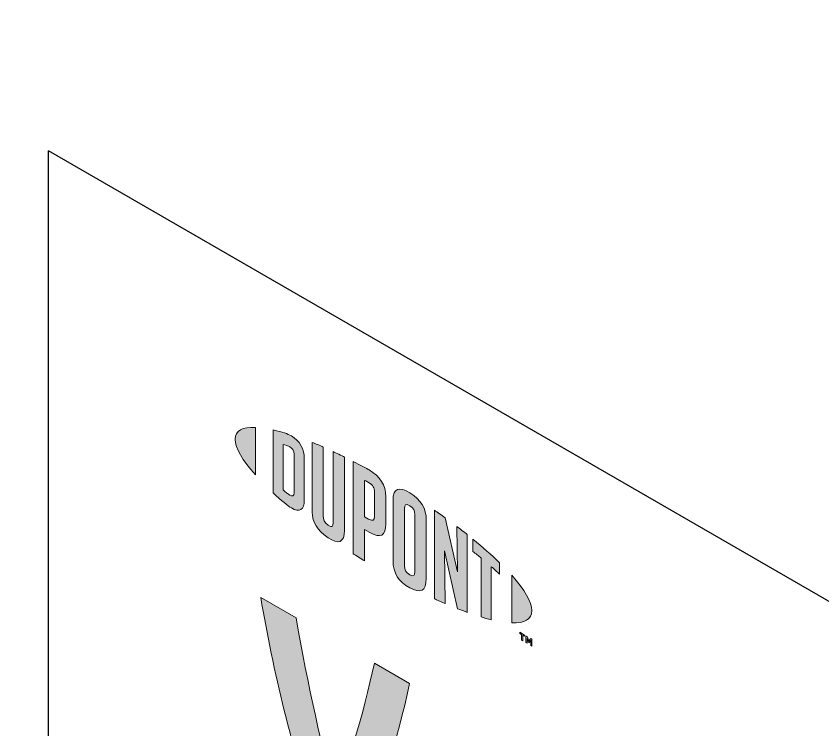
# Model space of a CAD drawing. Extents: x -1140 to 5605, y -816 to 2382.
# Drawn here: x 3660.75 to 3687.32, y 298.48 to 321.99 of the extents above; entities that cross this region are included whole.
import ezdxf

# ---------------------------------------------------------------- set-up
doc = ezdxf.new("R2010")
doc.units = 0
doc.header["$MEASUREMENT"] = 0
for name, color, linetype, lineweight in [('.ATI-HATCH', 7, 'Continuous', 0), ('G-ANNO-TTLB', 7, 'Continuous', 0), ('TYVEK', 7, 'Continuous', 0)]:
    doc.layers.add(name, color=color, linetype=linetype, lineweight=lineweight)

# ---------------------------------------------------------------- blocks, each defined once
blk = doc.blocks.new('Block_273')
at = {"layer": 'TYVEK', "true_color": 0x18467f, "transparency": 33554687}
h = blk.add_hatch(color=156, dxfattribs=at)
h.dxf.hatch_style = 2
edge = h.paths.add_edge_path()
edge.add_spline(control_points=[(3667.962, 308.053), (3667.962, 307.766), (3668.205, 307.358), (3668.629, 306.882), (3668.629, 306.882), (3668.629, 308.448), (3668.629, 308.448), (3668.205, 308.464), (3667.962, 308.338), (3667.962, 308.053)], knot_values=[0, 0, 0, 0, 1, 1, 1, 2, 2, 2, 3, 3, 3, 3], degree=3, periodic=0)
edge.add_line((3667.962, 308.053), (3667.962, 308.053))
h = blk.add_hatch(color=156, dxfattribs=at)
h.dxf.hatch_style = 2
edge = h.paths.add_edge_path()
edge.add_spline(control_points=[(3669.902, 306.293), (3669.902, 306.173), (3669.84, 306.169), (3669.764, 306.213), (3669.706, 306.247), (3669.615, 306.323), (3669.541, 306.389), (3669.541, 306.389), (3669.541, 307.886), (3669.541, 307.886), (3669.615, 307.866), (3669.706, 307.838), (3669.764, 307.804), (3669.84, 307.761), (3669.902, 307.684), (3669.902, 307.564), (3669.902, 307.564), (3669.902, 306.293), (3669.902, 306.293)], knot_values=[0, 0, 0, 0, 1, 1, 1, 2, 2, 2, 3, 3, 3, 4, 4, 4, 5, 5, 5, 6, 6, 6, 6], degree=3, periodic=0)
edge = h.paths.add_edge_path()
edge.add_spline(control_points=[(3669.814, 308.167), (3669.695, 308.236), (3669.525, 308.294), (3669.215, 308.363), (3669.215, 308.363), (3669.215, 306.287), (3669.215, 306.287), (3669.487, 306.036), (3669.695, 305.861), (3669.814, 305.793), (3670.086, 305.635), (3670.24, 305.738), (3670.24, 306.045), (3670.24, 306.045), (3670.24, 307.423), (3670.24, 307.423), (3670.24, 307.73), (3670.086, 308.01), (3669.814, 308.167)], knot_values=[0, 0, 0, 0, 1, 1, 1, 2, 2, 2, 3, 3, 3, 4, 4, 4, 5, 5, 5, 6, 6, 6, 6], degree=3, periodic=0)
edge.add_line((3669.814, 308.167), (3669.814, 308.167))
h = blk.add_hatch(color=156, dxfattribs=at)
h.dxf.hatch_style = 2
edge = h.paths.add_edge_path()
edge.add_spline(control_points=[(3671.191, 305.306), (3671.191, 305.186), (3671.155, 305.131), (3671.024, 305.224), (3670.895, 305.316), (3670.861, 305.398), (3670.861, 305.541), (3670.861, 305.541), (3670.861, 307.8), (3670.861, 307.8), (3670.776, 307.839), (3670.585, 307.918), (3670.504, 307.952), (3670.504, 307.952), (3670.504, 305.667), (3670.504, 305.667), (3670.504, 305.302), (3670.658, 305.071), (3671.024, 304.812), (3671.359, 304.575), (3671.563, 304.65), (3671.563, 305.055), (3671.563, 305.055), (3671.563, 307.469), (3671.563, 307.469), (3671.493, 307.505), (3671.264, 307.615), (3671.191, 307.648), (3671.191, 307.648), (3671.191, 305.306), (3671.191, 305.306)], knot_values=[0, 0, 0, 0, 1, 1, 1, 2, 2, 2, 3, 3, 3, 4, 4, 4, 5, 5, 5, 6, 6, 6, 7, 7, 7, 8, 8, 8, 9, 9, 9, 10, 10, 10, 10], degree=3, periodic=0)
h = blk.add_hatch(color=156, dxfattribs=at)
h.dxf.hatch_style = 2
edge = h.paths.add_edge_path()
edge.add_spline(control_points=[(3672.549, 305.514), (3672.549, 305.383), (3672.509, 305.34), (3672.358, 305.427), (3672.358, 305.427), (3672.227, 305.502), (3672.227, 305.502), (3672.227, 305.502), (3672.227, 306.702), (3672.227, 306.702), (3672.285, 306.672), (3672.316, 306.655), (3672.351, 306.635), (3672.515, 306.54), (3672.549, 306.449), (3672.549, 306.316), (3672.549, 306.316), (3672.549, 305.514), (3672.549, 305.514)], knot_values=[0, 0, 0, 0, 1, 1, 1, 2, 2, 2, 3, 3, 3, 4, 4, 4, 5, 5, 5, 6, 6, 6, 6], degree=3, periodic=0)
edge = h.paths.add_edge_path()
edge.add_spline(control_points=[(3672.373, 307.046), (3672.308, 307.084), (3672.072, 307.211), (3671.854, 307.322), (3671.854, 307.322), (3671.854, 304.281), (3671.854, 304.281), (3671.928, 304.234), (3672.122, 304.111), (3672.227, 304.047), (3672.227, 304.047), (3672.227, 305.079), (3672.227, 305.079), (3672.227, 305.079), (3672.373, 304.996), (3672.373, 304.996), (3672.763, 304.772), (3672.926, 304.878), (3672.926, 305.265), (3672.926, 305.265), (3672.926, 306.161), (3672.926, 306.161), (3672.926, 306.539), (3672.743, 306.833), (3672.373, 307.046)], knot_values=[0, 0, 0, 0, 1, 1, 1, 2, 2, 2, 3, 3, 3, 4, 4, 4, 5, 5, 5, 6, 6, 6, 7, 7, 7, 8, 8, 8, 8], degree=3, periodic=0)
edge.add_line((3672.373, 307.046), (3672.373, 307.046))
h = blk.add_hatch(color=156, dxfattribs=at)
h.dxf.hatch_style = 2
edge = h.paths.add_edge_path()
edge.add_spline(control_points=[(3673.88, 303.684), (3673.88, 303.564), (3673.845, 303.522), (3673.713, 303.593), (3673.577, 303.667), (3673.541, 303.755), (3673.541, 303.88), (3673.541, 303.88), (3673.541, 305.775), (3673.541, 305.775), (3673.541, 305.9), (3673.577, 305.948), (3673.713, 305.865), (3673.845, 305.784), (3673.88, 305.699), (3673.88, 305.579), (3673.88, 305.579), (3673.88, 303.684), (3673.88, 303.684)], knot_values=[0, 0, 0, 0, 1, 1, 1, 2, 2, 2, 3, 3, 3, 4, 4, 4, 5, 5, 5, 6, 6, 6, 6], degree=3, periodic=0)
edge = h.paths.add_edge_path()
edge.add_spline(control_points=[(3673.713, 306.29), (3673.368, 306.508), (3673.162, 306.452), (3673.162, 306.052), (3673.162, 306.052), (3673.162, 304.063), (3673.162, 304.063), (3673.162, 303.64), (3673.349, 303.358), (3673.713, 303.166), (3674.07, 302.978), (3674.257, 303.026), (3674.257, 303.475), (3674.257, 303.475), (3674.257, 305.374), (3674.257, 305.374), (3674.257, 305.802), (3674.088, 306.052), (3673.713, 306.29)], knot_values=[0, 0, 0, 0, 1, 1, 1, 2, 2, 2, 3, 3, 3, 4, 4, 4, 5, 5, 5, 6, 6, 6, 6], degree=3, periodic=0)
edge.add_line((3673.713, 306.29), (3673.713, 306.29))
h = blk.add_hatch(color=156, dxfattribs=at)
h.dxf.hatch_style = 2
edge = h.paths.add_edge_path()
edge.add_spline(control_points=[(3675.291, 303.685), (3675.291, 303.685), (3674.878, 305.47), (3674.878, 305.47), (3674.765, 305.552), (3674.629, 305.647), (3674.524, 305.719), (3674.524, 305.719), (3674.524, 302.801), (3674.524, 302.801), (3674.598, 302.767), (3674.786, 302.682), (3674.883, 302.641), (3674.883, 302.641), (3674.853, 304.377), (3674.853, 304.377), (3674.853, 304.377), (3675.291, 302.473), (3675.291, 302.473), (3675.384, 302.436), (3675.52, 302.384), (3675.609, 302.352), (3675.609, 302.352), (3675.609, 304.916), (3675.609, 304.916), (3675.516, 304.991), (3675.347, 305.122), (3675.265, 305.183), (3675.265, 305.183), (3675.291, 303.685), (3675.291, 303.685)], knot_values=[0, 0, 0, 0, 1, 1, 1, 2, 2, 2, 3, 3, 3, 4, 4, 4, 5, 5, 5, 6, 6, 6, 7, 7, 7, 8, 8, 8, 9, 9, 9, 10, 10, 10, 10], degree=3, periodic=0)
h = blk.add_hatch(color=156, dxfattribs=at)
h.dxf.hatch_style = 2
edge = h.paths.add_edge_path()
edge.add_spline(control_points=[(3675.793, 304.361), (3675.885, 304.289), (3675.976, 304.216), (3676.065, 304.142), (3676.065, 304.142), (3676.065, 302.202), (3676.065, 302.202), (3676.146, 302.177), (3676.298, 302.135), (3676.399, 302.111), (3676.399, 302.111), (3676.399, 303.858), (3676.399, 303.858), (3676.495, 303.773), (3676.587, 303.692), (3676.67, 303.616), (3676.67, 303.616), (3676.67, 303.99), (3676.67, 303.99), (3676.407, 304.248), (3676.124, 304.497), (3675.793, 304.767), (3675.793, 304.767), (3675.793, 304.361), (3675.793, 304.361)], knot_values=[0, 0, 0, 0, 1, 1, 1, 2, 2, 2, 3, 3, 3, 4, 4, 4, 5, 5, 5, 6, 6, 6, 7, 7, 7, 8, 8, 8, 8], degree=3, periodic=0)
h = blk.add_hatch(color=156, dxfattribs=at)
h.dxf.hatch_style = 2
edge = h.paths.add_edge_path()
edge.add_spline(control_points=[(3677.738, 302.409), (3677.738, 302.122), (3677.495, 301.994), (3677.071, 302.008), (3677.071, 302.008), (3677.071, 303.575), (3677.071, 303.575), (3677.495, 303.101), (3677.738, 302.694), (3677.738, 302.409)], knot_values=[0, 0, 0, 0, 1, 1, 1, 2, 2, 2, 3, 3, 3, 3], degree=3, periodic=0)
edge.add_line((3677.738, 302.409), (3677.738, 302.409))
h = blk.add_hatch(color=156, dxfattribs=at)
h.dxf.hatch_style = 2
edge = h.paths.add_edge_path()
edge.add_spline(control_points=[(3677.54, 301.581), (3677.54, 301.581), (3677.58, 301.558), (3677.58, 301.558), (3677.58, 301.558), (3677.64, 301.416), (3677.64, 301.416), (3677.64, 301.416), (3677.699, 301.489), (3677.699, 301.489), (3677.699, 301.489), (3677.738, 301.467), (3677.738, 301.467), (3677.738, 301.467), (3677.738, 301.241), (3677.738, 301.241), (3677.738, 301.241), (3677.701, 301.262), (3677.701, 301.262), (3677.701, 301.262), (3677.701, 301.422), (3677.701, 301.422), (3677.701, 301.422), (3677.641, 301.35), (3677.641, 301.35), (3677.641, 301.35), (3677.637, 301.352), (3677.637, 301.352), (3677.637, 301.352), (3677.576, 301.495), (3677.576, 301.495), (3677.576, 301.495), (3677.576, 301.334), (3677.576, 301.334), (3677.576, 301.334), (3677.54, 301.355), (3677.54, 301.355), (3677.54, 301.355), (3677.54, 301.581), (3677.54, 301.581)], knot_values=[0, 0, 0, 0, 1, 1, 1, 2, 2, 2, 3, 3, 3, 4, 4, 4, 5, 5, 5, 6, 6, 6, 7, 7, 7, 8, 8, 8, 9, 9, 9, 10, 10, 10, 11, 11, 11, 12, 12, 12, 13, 13, 13, 13], degree=3, periodic=0)
edge = h.paths.add_edge_path()
edge.add_spline(control_points=[(3677.399, 301.623), (3677.399, 301.623), (3677.338, 301.658), (3677.338, 301.658), (3677.338, 301.658), (3677.338, 301.697), (3677.338, 301.697), (3677.338, 301.697), (3677.497, 301.605), (3677.497, 301.605), (3677.497, 301.605), (3677.497, 301.566), (3677.497, 301.566), (3677.497, 301.566), (3677.437, 301.601), (3677.437, 301.601), (3677.437, 301.601), (3677.437, 301.415), (3677.437, 301.415), (3677.437, 301.415), (3677.399, 301.436), (3677.399, 301.436), (3677.399, 301.436), (3677.399, 301.623), (3677.399, 301.623)], knot_values=[0, 0, 0, 0, 1, 1, 1, 2, 2, 2, 3, 3, 3, 4, 4, 4, 5, 5, 5, 6, 6, 6, 7, 7, 7, 8, 8, 8, 8], degree=3, periodic=0)
at = {"layer": 'TYVEK'}
for points, knots in [([(3667.962, 308.053), (3667.962, 307.766), (3668.205, 307.358), (3668.629, 306.882), (3668.629, 306.882), (3668.629, 308.448), (3668.629, 308.448), (3668.205, 308.464), (3667.962, 308.338), (3667.962, 308.053)], [0, 0, 0, 0, 1, 1, 1, 2, 2, 2, 3, 3, 3, 3]), ([(3669.814, 308.167), (3669.695, 308.236), (3669.525, 308.294), (3669.215, 308.363), (3669.215, 308.363), (3669.215, 306.287), (3669.215, 306.287), (3669.487, 306.036), (3669.695, 305.861), (3669.814, 305.793), (3670.086, 305.635), (3670.24, 305.738), (3670.24, 306.045), (3670.24, 306.045), (3670.24, 307.423), (3670.24, 307.423), (3670.24, 307.73), (3670.086, 308.01), (3669.814, 308.167)], [0, 0, 0, 0, 1, 1, 1, 2, 2, 2, 3, 3, 3, 4, 4, 4, 5, 5, 5, 6, 6, 6, 6]), ([(3669.902, 306.293), (3669.902, 306.173), (3669.84, 306.169), (3669.764, 306.213), (3669.706, 306.247), (3669.615, 306.323), (3669.541, 306.389), (3669.541, 306.389), (3669.541, 307.886), (3669.541, 307.886), (3669.615, 307.866), (3669.706, 307.838), (3669.764, 307.804), (3669.84, 307.761), (3669.902, 307.684), (3669.902, 307.564), (3669.902, 307.564), (3669.902, 306.293), (3669.902, 306.293)], [0, 0, 0, 0, 1, 1, 1, 2, 2, 2, 3, 3, 3, 4, 4, 4, 5, 5, 5, 6, 6, 6, 6]), ([(3671.191, 305.306), (3671.191, 305.186), (3671.155, 305.131), (3671.024, 305.224), (3670.895, 305.316), (3670.861, 305.398), (3670.861, 305.541), (3670.861, 305.541), (3670.861, 307.8), (3670.861, 307.8), (3670.776, 307.839), (3670.585, 307.918), (3670.504, 307.952), (3670.504, 307.952), (3670.504, 305.667), (3670.504, 305.667), (3670.504, 305.302), (3670.658, 305.071), (3671.024, 304.812), (3671.359, 304.575), (3671.563, 304.65), (3671.563, 305.055), (3671.563, 305.055), (3671.563, 307.469), (3671.563, 307.469), (3671.493, 307.505), (3671.264, 307.615), (3671.191, 307.648), (3671.191, 307.648), (3671.191, 305.306), (3671.191, 305.306)], [0, 0, 0, 0, 1, 1, 1, 2, 2, 2, 3, 3, 3, 4, 4, 4, 5, 5, 5, 6, 6, 6, 7, 7, 7, 8, 8, 8, 9, 9, 9, 10, 10, 10, 10]), ([(3672.373, 307.046), (3672.308, 307.084), (3672.072, 307.211), (3671.854, 307.322), (3671.854, 307.322), (3671.854, 304.281), (3671.854, 304.281), (3671.928, 304.234), (3672.122, 304.111), (3672.227, 304.047), (3672.227, 304.047), (3672.227, 305.079), (3672.227, 305.079), (3672.227, 305.079), (3672.373, 304.996), (3672.373, 304.996), (3672.763, 304.772), (3672.926, 304.878), (3672.926, 305.265), (3672.926, 305.265), (3672.926, 306.161), (3672.926, 306.161), (3672.926, 306.539), (3672.743, 306.833), (3672.373, 307.046)], [0, 0, 0, 0, 1, 1, 1, 2, 2, 2, 3, 3, 3, 4, 4, 4, 5, 5, 5, 6, 6, 6, 7, 7, 7, 8, 8, 8, 8]), ([(3672.549, 305.514), (3672.549, 305.383), (3672.509, 305.34), (3672.358, 305.427), (3672.358, 305.427), (3672.227, 305.502), (3672.227, 305.502), (3672.227, 305.502), (3672.227, 306.702), (3672.227, 306.702), (3672.285, 306.672), (3672.316, 306.655), (3672.351, 306.635), (3672.515, 306.54), (3672.549, 306.449), (3672.549, 306.316), (3672.549, 306.316), (3672.549, 305.514), (3672.549, 305.514)], [0, 0, 0, 0, 1, 1, 1, 2, 2, 2, 3, 3, 3, 4, 4, 4, 5, 5, 5, 6, 6, 6, 6]), ([(3673.713, 306.29), (3673.368, 306.508), (3673.162, 306.452), (3673.162, 306.052), (3673.162, 306.052), (3673.162, 304.063), (3673.162, 304.063), (3673.162, 303.64), (3673.349, 303.358), (3673.713, 303.166), (3674.07, 302.978), (3674.257, 303.026), (3674.257, 303.475), (3674.257, 303.475), (3674.257, 305.374), (3674.257, 305.374), (3674.257, 305.802), (3674.088, 306.052), (3673.713, 306.29)], [0, 0, 0, 0, 1, 1, 1, 2, 2, 2, 3, 3, 3, 4, 4, 4, 5, 5, 5, 6, 6, 6, 6]), ([(3673.88, 303.684), (3673.88, 303.564), (3673.845, 303.522), (3673.713, 303.593), (3673.577, 303.667), (3673.541, 303.755), (3673.541, 303.88), (3673.541, 303.88), (3673.541, 305.775), (3673.541, 305.775), (3673.541, 305.9), (3673.577, 305.948), (3673.713, 305.865), (3673.845, 305.784), (3673.88, 305.699), (3673.88, 305.579), (3673.88, 305.579), (3673.88, 303.684), (3673.88, 303.684)], [0, 0, 0, 0, 1, 1, 1, 2, 2, 2, 3, 3, 3, 4, 4, 4, 5, 5, 5, 6, 6, 6, 6]), ([(3675.291, 303.685), (3675.291, 303.685), (3674.878, 305.47), (3674.878, 305.47), (3674.765, 305.552), (3674.629, 305.647), (3674.524, 305.719), (3674.524, 305.719), (3674.524, 302.801), (3674.524, 302.801), (3674.598, 302.767), (3674.786, 302.682), (3674.883, 302.641), (3674.883, 302.641), (3674.853, 304.377), (3674.853, 304.377), (3674.853, 304.377), (3675.291, 302.473), (3675.291, 302.473), (3675.384, 302.436), (3675.52, 302.384), (3675.609, 302.352), (3675.609, 302.352), (3675.609, 304.916), (3675.609, 304.916), (3675.516, 304.991), (3675.347, 305.122), (3675.265, 305.183), (3675.265, 305.183), (3675.291, 303.685), (3675.291, 303.685)], [0, 0, 0, 0, 1, 1, 1, 2, 2, 2, 3, 3, 3, 4, 4, 4, 5, 5, 5, 6, 6, 6, 7, 7, 7, 8, 8, 8, 9, 9, 9, 10, 10, 10, 10]), ([(3675.793, 304.361), (3675.885, 304.289), (3675.976, 304.216), (3676.065, 304.142), (3676.065, 304.142), (3676.065, 302.202), (3676.065, 302.202), (3676.146, 302.177), (3676.298, 302.135), (3676.399, 302.111), (3676.399, 302.111), (3676.399, 303.858), (3676.399, 303.858), (3676.495, 303.773), (3676.587, 303.692), (3676.67, 303.616), (3676.67, 303.616), (3676.67, 303.99), (3676.67, 303.99), (3676.407, 304.248), (3676.124, 304.497), (3675.793, 304.767), (3675.793, 304.767), (3675.793, 304.361), (3675.793, 304.361)], [0, 0, 0, 0, 1, 1, 1, 2, 2, 2, 3, 3, 3, 4, 4, 4, 5, 5, 5, 6, 6, 6, 7, 7, 7, 8, 8, 8, 8]), ([(3677.738, 302.409), (3677.738, 302.122), (3677.495, 301.994), (3677.071, 302.008), (3677.071, 302.008), (3677.071, 303.575), (3677.071, 303.575), (3677.495, 303.101), (3677.738, 302.694), (3677.738, 302.409)], [0, 0, 0, 0, 1, 1, 1, 2, 2, 2, 3, 3, 3, 3]), ([(3677.399, 301.623), (3677.399, 301.623), (3677.338, 301.658), (3677.338, 301.658), (3677.338, 301.658), (3677.338, 301.697), (3677.338, 301.697), (3677.338, 301.697), (3677.497, 301.605), (3677.497, 301.605), (3677.497, 301.605), (3677.497, 301.566), (3677.497, 301.566), (3677.497, 301.566), (3677.437, 301.601), (3677.437, 301.601), (3677.437, 301.601), (3677.437, 301.415), (3677.437, 301.415), (3677.437, 301.415), (3677.399, 301.436), (3677.399, 301.436), (3677.399, 301.436), (3677.399, 301.623), (3677.399, 301.623)], [0, 0, 0, 0, 1, 1, 1, 2, 2, 2, 3, 3, 3, 4, 4, 4, 5, 5, 5, 6, 6, 6, 7, 7, 7, 8, 8, 8, 8]), ([(3677.54, 301.581), (3677.54, 301.581), (3677.58, 301.558), (3677.58, 301.558), (3677.58, 301.558), (3677.64, 301.416), (3677.64, 301.416), (3677.64, 301.416), (3677.699, 301.489), (3677.699, 301.489), (3677.699, 301.489), (3677.738, 301.467), (3677.738, 301.467), (3677.738, 301.467), (3677.738, 301.241), (3677.738, 301.241), (3677.738, 301.241), (3677.701, 301.262), (3677.701, 301.262), (3677.701, 301.262), (3677.701, 301.422), (3677.701, 301.422), (3677.701, 301.422), (3677.641, 301.35), (3677.641, 301.35), (3677.641, 301.35), (3677.637, 301.352), (3677.637, 301.352), (3677.637, 301.352), (3677.576, 301.495), (3677.576, 301.495), (3677.576, 301.495), (3677.576, 301.334), (3677.576, 301.334), (3677.576, 301.334), (3677.54, 301.355), (3677.54, 301.355), (3677.54, 301.355), (3677.54, 301.581), (3677.54, 301.581)], [0, 0, 0, 0, 1, 1, 1, 2, 2, 2, 3, 3, 3, 4, 4, 4, 5, 5, 5, 6, 6, 6, 7, 7, 7, 8, 8, 8, 9, 9, 9, 10, 10, 10, 11, 11, 11, 12, 12, 12, 13, 13, 13, 13])]:
    blk.add_open_spline(points, degree=3, knots=knots, dxfattribs=at)
blk = doc.blocks.new('Block_276')
at = {"layer": 'TYVEK', "true_color": 0x18467f, "transparency": 33554687}
h = blk.add_hatch(color=156, dxfattribs=at)
h.dxf.hatch_style = 2
edge = h.paths.add_edge_path()
edge.add_spline(control_points=[(3670.627, 295.501), (3669.874, 297.733), (3669.2, 300.467), (3668.808, 302.841), (3668.808, 302.841), (3669.968, 302.172), (3669.968, 302.172), (3670.336, 300.027), (3670.87, 297.661), (3671.254, 296.37), (3671.646, 297.213), (3672.179, 298.963), (3672.547, 300.683), (3672.547, 300.683), (3673.707, 300.013), (3673.707, 300.013), (3673.315, 298.091), (3672.641, 296.135), (3671.889, 294.772), (3671.889, 294.772), (3670.627, 295.501), (3670.627, 295.501)], knot_values=[0, 0, 0, 0, 1, 1, 1, 2, 2, 2, 3, 3, 3, 4, 4, 4, 5, 5, 5, 6, 6, 6, 7, 7, 7, 7], degree=3, periodic=0)
at = {"layer": 'TYVEK'}
blk.add_open_spline([(3670.627, 295.501), (3669.874, 297.733), (3669.2, 300.467), (3668.808, 302.841), (3668.808, 302.841), (3669.968, 302.172), (3669.968, 302.172), (3670.336, 300.027), (3670.87, 297.661), (3671.254, 296.37), (3671.646, 297.213), (3672.179, 298.963), (3672.547, 300.683), (3672.547, 300.683), (3673.707, 300.013), (3673.707, 300.013), (3673.315, 298.091), (3672.641, 296.135), (3671.889, 294.772), (3671.889, 294.772), (3670.627, 295.501), (3670.627, 295.501)], degree=3, knots=[0, 0, 0, 0, 1, 1, 1, 2, 2, 2, 3, 3, 3, 4, 4, 4, 5, 5, 5, 6, 6, 6, 7, 7, 7, 7], dxfattribs=at)
blk = doc.blocks.new('Block_274')
at = {"layer": 'TYVEK'}
blk.add_blockref('Block_276', (0, 0), dxfattribs=at)
blk = doc.blocks.new('Block_272')
at = {"layer": 'TYVEK'}
for name in ['Block_273', 'Block_274']:
    blk.add_blockref(name, (0, 0), dxfattribs=at)

msp = doc.modelspace()

# ---------------------------------------------------------------- hatches: boundary and pattern name
at = {"layer": 'G-ANNO-TTLB', "true_color": 0xff00ff, "transparency": 33554687}
h = msp.add_hatch(color=6, dxfattribs=at)
edge = h.paths.add_edge_path()
edge.add_spline(control_points=[(5285.56, -733.232), (5285.56, -733.232), (2356.042, -733.232), (2356.042, -733.232), (2356.042, -733.232), (2356.042, 1723.768), (2356.042, 1723.768), (2356.042, 1723.768), (5285.56, 1723.768), (5285.56, 1723.768), (5285.56, 1723.768), (5285.56, -733.232), (5285.56, -733.232)], knot_values=[0, 0, 0, 0, 1, 1, 1, 2, 2, 2, 3, 3, 3, 4, 4, 4, 4], degree=3, periodic=0)
edge = h.paths.add_edge_path()
edge.add_spline(control_points=[(2365.042, 1714.768), (2365.042, 1714.768), (2365.042, -724.232), (2365.042, -724.232), (2365.042, -724.232), (5276.56, -724.232), (5276.56, -724.232), (5276.56, -724.232), (5276.56, 1714.768), (5276.56, 1714.768), (5276.56, 1714.768), (2365.042, 1714.768), (2365.042, 1714.768)], knot_values=[0, 0, 0, 0, 1, 1, 1, 2, 2, 2, 3, 3, 3, 4, 4, 4, 4], degree=3, periodic=0)
edge.add_line((2365.042, 1714.768), (2365.042, 1714.768))

# ---------------------------------------------------------------- linework, layer by layer
at = {"layer": '.ATI-HATCH'}
msp.add_open_spline([(3661.811, 317.181), (3661.811, 317.181), (3661.811, 294.021), (3661.811, 294.021), (3661.811, 294.021), (3687.206, 279.8), (3687.206, 279.8), (3687.206, 279.8), (3687.31, 279.8), (3687.31, 279.8), (3687.31, 279.8), (3687.31, 279.74), (3687.31, 279.74), (3687.31, 279.74), (3795.867, 216.917), (3795.867, 216.917), (3795.867, 216.917), (3795.679, 240.316), (3795.679, 240.316)], degree=3, knots=[0, 0, 0, 0, 1, 1, 1, 2, 2, 2, 3, 3, 3, 4, 4, 4, 5, 5, 5, 6, 6, 6, 6], dxfattribs=at)
at = {"layer": 'G-ANNO-TTLB'}
for points in [[(5285.56, -733.232), (5285.56, -733.232), (2356.042, -733.232), (2356.042, -733.232), (2356.042, -733.232), (2356.042, 1723.768), (2356.042, 1723.768), (2356.042, 1723.768), (5285.56, 1723.768), (5285.56, 1723.768), (5285.56, 1723.768), (5285.56, -733.232), (5285.56, -733.232)], [(2365.042, 1714.768), (2365.042, 1714.768), (2365.042, -724.232), (2365.042, -724.232), (2365.042, -724.232), (5276.56, -724.232), (5276.56, -724.232), (5276.56, -724.232), (5276.56, 1714.768), (5276.56, 1714.768), (5276.56, 1714.768), (2365.042, 1714.768), (2365.042, 1714.768)]]:
    msp.add_open_spline(points, degree=3, knots=[0, 0, 0, 0, 1, 1, 1, 2, 2, 2, 3, 3, 3, 4, 4, 4, 4], dxfattribs=at)
at = {"layer": 'TYVEK', "color": 1, "lineweight": 25, "true_color": 0xff0000}
for p in [(3661.811, 294.397), (3795.867, 240.12)]:
    msp.add_line(p, (3661.811, 317.558), dxfattribs=at)

# ---------------------------------------------------------------- block references
at = {"layer": 'TYVEK'}
msp.add_blockref('Block_272', (0, 0), dxfattribs=at)

doc.saveas('drawing.dxf')
